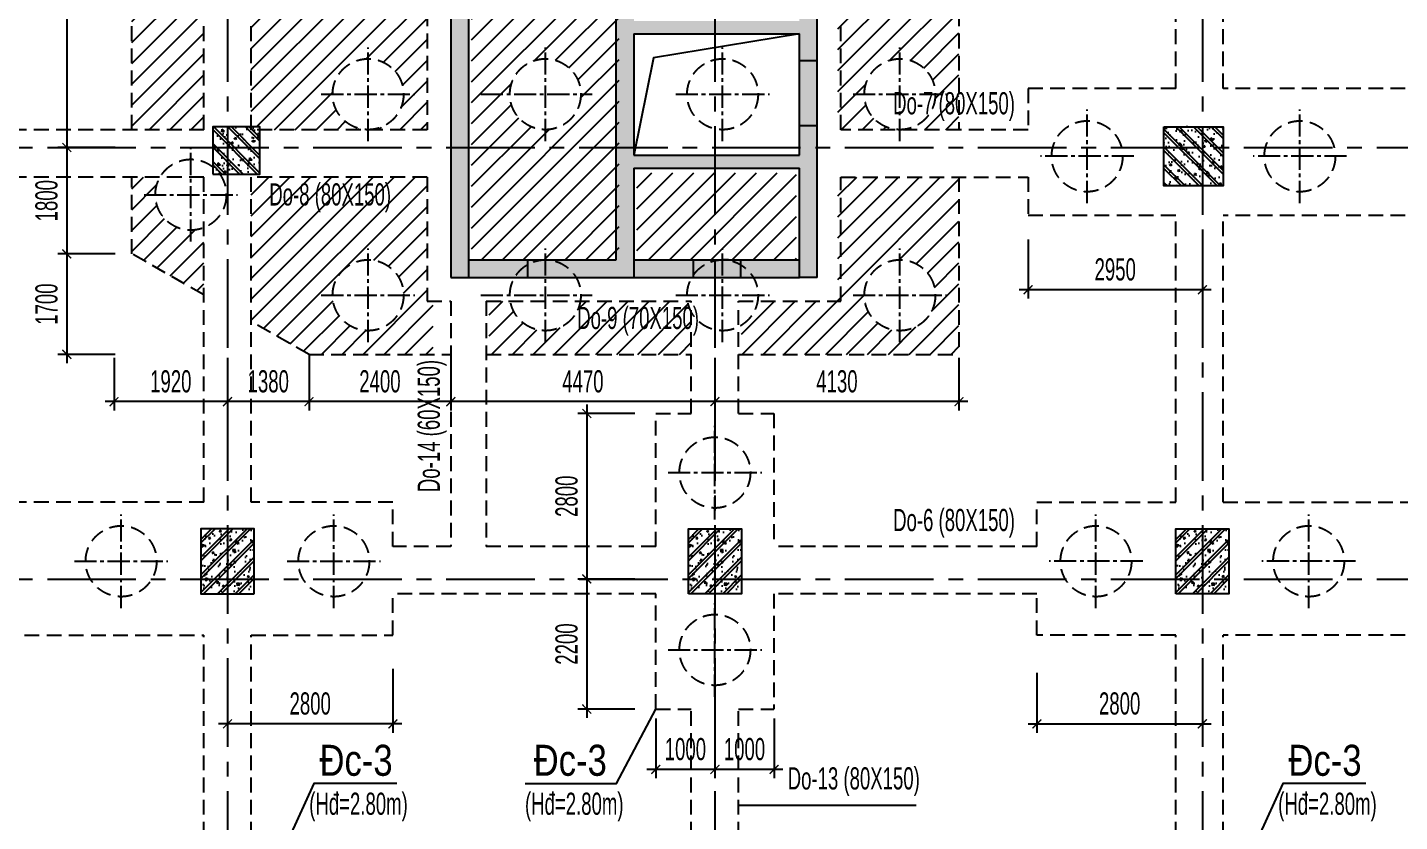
# Model space of a CAD drawing. Extents: x 1719887 to 1865417, y -150890 to 59748.
# Drawn here: x 1802544 to 1825768, y -107451 to -94018 of the extents above; entities that cross this region are included whole.
import ezdxf
from ezdxf.enums import TextEntityAlignment as Align

# ---------------------------------------------------------------- set-up
doc = ezdxf.new("R2010")
doc.units = 0
doc.header["$LTSCALE"] = 1000
doc.header["$MEASUREMENT"] = 0
doc.header["$PDMODE"] = 3
doc.linetypes.add('CENTER2', pattern=[1.125, 0.75, -0.125, 0.125, -0.125])
doc.linetypes.add('HIDDEN', pattern=[0.375, 0.25, -0.125])
doc.layers.get('0').update_dxf_attribs({"linetype": 'CONTINUOUS'})
doc.layers.get('Defpoints').update_dxf_attribs({"linetype": 'CONTINUOUS'})
for name, color, linetype in [('CDC.01.AXIS', 160, 'CENTER2'), ('CDC.02.DIM', 1, 'CONTINUOUS'), ('CDC.04.HIDDEN', 8, 'HIDDEN'), ('CDC.05.STEEL', 4, 'CONTINUOUS'), ('CDC.06.TEXT', 2, 'CONTINUOUS'), ('CDC.10.HATCH', 9, 'CONTINUOUS'), ('CDC.11.NOTE', 8, 'CONTINUOUS')]:
    doc.layers.add(name, color=color, linetype=linetype)
doc.styles.add('ARIAL', font='arial.ttf', dxfattribs={"width": 0.6})
doc.dimstyles.new('D150', dxfattribs={"dimscale": 150, "dimtxt": 2.5, "dimasz": 1, "dimexe": 1, "dimexo": 0, "dimgap": 1, "dimtad": 1, "dimdec": 0, "dimdsep": 46, "dimtxsty": 'ARIAL', "dimblk": 'ARCHTICK', "dimcen": 1, "dimdle": 1, "dimclrd": 1, "dimclre": 1, "dimclrt": 2, "dimadec": 0, "dimazin": 0, "dimtfac": 0.00072, "dimtdec": 0, "dimtix": 1, "dimtmove": 2, "dimatfit": 3, "dimldrblk": 'ARCHTICK', "dimfxl": 1, "dimtolj": 1, "dimlwd": -1, "dimlwe": -1, "dimarcsym": 0})
pattern_1 = [(50, (0, 0), (358.63009, -31.376067), [37.5, -412.5]), (355, (0, 0), (-69.37567, 376.09607), [30, -330]), (100.4514, (29.9, -2.6), (289.25469, 344.71977), [31.870095, -350.571056]), (46.1842, (0, 100), (533.62052, -82.75951), [56.25, -618.75]), (96.6356, (44.47, 93.1), (467.33135, 487.05894), [47.80514, -525.8565]), (351.1842, (0, 100), (467.33097, 487.0593), [45, -495]), (21, (50, 75), (298.453526, -201.309445), [37.5, -412.5]), (326, (50, 75), (121.657666, 362.57502), [30, -330]), (71.4514, (74.87, 58.22), (420.111314, 161.26525), [31.870095, -350.571056]), (37.5, (0, 0), (6.079928, 166.446927), [0, -326, 0, -335, 0, -331.25]), (7.5, (0, 0), (131.534769, 197.205856), [0, -191, 0, -318.5, 0, -126.25]), (327.5, (-111.5, 0), (266.911218, -11.277436), [0, -125, 0, -390, 0, -517.5]), (317.5, (-161.5, 0), (291.593085, 50.05249), [0, -162.5, 0, -259, 0, -367.5]), (45, (0, 0), (-150.26019, 150.26019), []), (45, (0, 61.25), (-150.26019, 150.26019), [])]
pattern_2 = [(45, (50, 0), (-176.776695, 176.776695), [])]

# ---------------------------------------------------------------- blocks, each defined once
blk = doc.blocks.new('MONG')
at = {"layer": 'CDC.10.HATCH'}
h = blk.add_hatch(dxfattribs=at)
h.set_pattern_fill('CHAU-01', color=256, scale=50, style=0, pattern_type=2)
h.set_pattern_definition(pattern_1)
h.paths.add_polyline_path([(1813811, -97948), (1814610, -97948), (1814610, -98248), (1813811, -98248)], flags=17)
h.paths.add_polyline_path([(1812810, -97948), (1812810, -96398), (1815610, -96398), (1815610, -98248), (1815910, -98248), (1815910, -95678), (1815610, -95678), (1815610, -96178), (1812810, -96178), (1812810, -94128), (1815610, -94128), (1815610, -94578), (1815910, -94578), (1815910, -93458), (1815610, -93458), (1815610, -93908), (1812810, -93908), (1812810, -91858), (1815610, -91858), (1815610, -92358), (1815910, -92358), (1815910, -91188), (1815610, -91188), (1815610, -91638), (1812810, -91638), (1812810, -89588), (1815610, -89588), (1815610, -90088), (1815910, -90088), (1815910, -88743), (1815610, -88743), (1815610, -89368), (1812810, -89368), (1812810, -86868), (1815610, -86868), (1815610, -87443), (1815910, -87443), (1815910, -85248), (1814110, -85248), (1814110, -85548), (1815610, -85548), (1815610, -86648), (1812810, -86648), (1812810, -85548), (1813110, -85548), (1813110, -85248), (1811010, -85248), (1811010, -85548), (1812510, -85548), (1812510, -86648), (1812510, -92108), (1810010, -92108), (1810010, -85248), (1809710, -85248), (1809710, -98248), (1810010, -98248), (1810010, -92258), (1812510, -92258), (1812510, -97948), (1811012, -97948), (1811012, -98248), (1812810, -98248)])
h = blk.add_hatch(dxfattribs=at)
h.set_pattern_fill('CHAU-01', color=256, scale=50, style=0, pattern_type=2)
h.set_pattern_definition(pattern_1)
h.paths.add_polyline_path([(1813110, -85248), (1814110, -85248), (1814110, -85548), (1813110, -85548)])
h.paths.add_polyline_path([(1810010, -85248), (1811010, -85248), (1811010, -85548), (1810010, -85548)])
h.paths.add_polyline_path([(1815610, -87448), (1815910, -87448), (1815910, -88743), (1815610, -88743)])
h.paths.add_polyline_path([(1815610, -90088), (1815910, -90088), (1815910, -91188), (1815610, -91188)])
h.paths.add_polyline_path([(1815610, -92358), (1815910, -92358), (1815910, -93458), (1815610, -93458)])
h.paths.add_polyline_path([(1815610, -94578), (1815910, -94578), (1815910, -95678), (1815610, -95678)])
h.paths.add_polyline_path([(1814610, -97948), (1815610, -97948), (1815610, -98248), (1814610, -98248)])
h.paths.add_polyline_path([(1812810, -97948), (1813811, -97948), (1813811, -98248), (1812810, -98248)])
h.paths.add_polyline_path([(1810010, -97948), (1811012, -97948), (1811012, -98248), (1810010, -98248)])
h = blk.add_hatch(dxfattribs=at)
h.set_pattern_fill('CHAU-01', color=256, scale=50, style=0, pattern_type=2)
h.set_pattern_definition([(130, (3571359.47, 0), (-358.63009, -31.376067), [37.5, -412.5]), (185, (3571359.47, 0), (69.37567, 376.09607), [30, -330]), (79.5486, (3571329.6, -2.6), (-289.25469, 344.71977), [31.870095, -350.571056]), (133.8158, (3571359.47, 100), (-533.62052, -82.75951), [56.25, -618.75]), (83.3644, (3571315, 93.1), (-467.33135, 487.05894), [47.80514, -525.8565]), (188.8158, (3571359.47, 100), (-467.33097, 487.0593), [45, -495]), (159, (3571309.47, 75), (-298.453526, -201.309445), [37.5, -412.5]), (214, (3571309.47, 75), (-121.657666, 362.57502), [30, -330]), (108.5486, (3571284.6, 58.22), (-420.111314, 161.26525), [31.870095, -350.571056]), (142.5, (3571359.47, 0), (-6.079928, 166.446927), [0, -326, 0, -335, 0, -331.25]), (172.5, (3571359.47, 0), (-131.534769, 197.205856), [0, -191, 0, -318.5, 0, -126.25]), (212.5, (3571470.97, 0), (-266.911218, -11.277436), [0, -125, 0, -390, 0, -517.5]), (222.5, (3571520.97, 0), (-291.593085, 50.05249), [0, -162.5, 0, -259, 0, -367.5]), (135, (3571359.47, 0), (150.26019, 150.26019), []), (135, (3571359.47, 61.25), (150.26019, 150.26019), [])])
h.paths.add_polyline_path([(1805930, -95698), (1806480, -95698), (1806480, -96048), (1805930, -96048)])
h.paths.add_polyline_path([(1805930, -96048), (1806480, -96048), (1806480, -96498), (1805930, -96498)])
h.paths.add_polyline_path([(1805680, -96048), (1805930, -96048), (1805930, -96498), (1805680, -96498)])
h.paths.add_polyline_path([(1805680, -95698), (1805930, -95698), (1805930, -96048), (1805680, -96048)])
h = blk.add_hatch(dxfattribs=at)
h.set_pattern_fill('CHAU-01', color=256, scale=50, style=0, pattern_type=2)
h.set_pattern_definition([(130, (3571359.47, -8900), (-358.63009, -31.376067), [37.5, -412.5]), (185, (3571359.47, -8900), (69.37567, 376.09607), [30, -330]), (79.5486, (3571329.6, -8902.6), (-289.25469, 344.71977), [31.870095, -350.571056]), (133.8158, (3571359.47, -8800), (-533.62052, -82.75951), [56.25, -618.75]), (83.3644, (3571315, -8806.9), (-467.33135, 487.05894), [47.80514, -525.8565]), (188.8158, (3571359.47, -8800), (-467.33097, 487.0593), [45, -495]), (159, (3571309.47, -8825), (-298.453526, -201.309445), [37.5, -412.5]), (214, (3571309.47, -8825), (-121.657666, 362.57502), [30, -330]), (108.5486, (3571284.6, -8841.78), (-420.111314, 161.26525), [31.870095, -350.571056]), (142.5, (3571359.47, -8900), (-6.079928, 166.446927), [0, -326, 0, -335, 0, -331.25]), (172.5, (3571359.47, -8900), (-131.534769, 197.205856), [0, -191, 0, -318.5, 0, -126.25]), (212.5, (3571470.97, -8900), (-266.911218, -11.277436), [0, -125, 0, -390, 0, -517.5]), (222.5, (3571520.97, -8900), (-291.593085, 50.05249), [0, -162.5, 0, -259, 0, -367.5]), (135, (3571359.47, -8900), (150.26019, 150.26019), []), (135, (3571359.47, -8838.75), (150.26019, 150.26019), [])])
h.paths.add_polyline_path([(1822430, -95698), (1822780, -95698), (1822780, -96348), (1822430, -96348)])
h.paths.add_polyline_path([(1822430, -96348), (1822780, -96348), (1822780, -96698), (1822430, -96698)])
h.paths.add_polyline_path([(1821780, -96348), (1822430, -96348), (1822430, -96698), (1821780, -96698)])
h.paths.add_polyline_path([(1821780, -95698), (1822430, -95698), (1822430, -96348), (1821780, -96348)])
h = blk.add_hatch(dxfattribs=at)
h.set_pattern_fill('CHAU-01', color=256, scale=50, style=0, pattern_type=2)
h.set_pattern_definition([(230, (3571359.47, -183495.4), (-358.63009, 31.376067), [37.5, -412.5]), (175, (3571359.47, -183495.4), (69.37567, -376.09607), [30, -330]), (280.4514, (3571329.6, -183492.77), (-289.25469, -344.71977), [31.870095, -350.571056]), (226.1842, (3571359.47, -183595.4), (-533.62052, 82.75951), [56.25, -618.75]), (276.6356, (3571315, -183588.5), (-467.33135, -487.05894), [47.80514, -525.8565]), (171.1842, (3571359.47, -183595.4), (-467.33097, -487.0593), [45, -495]), (201, (3571309.47, -183570.4), (-298.453526, 201.309445), [37.5, -412.5]), (146, (3571309.47, -183570.4), (-121.657666, -362.57502), [30, -330]), (251.4514, (3571284.6, -183553.6), (-420.111314, -161.26525), [31.870095, -350.571056]), (217.5, (3571359.47, -183495.39), (-6.079928, -166.446927), [0, -326, 0, -335, 0, -331.25]), (187.5, (3571359.47, -183495.39), (-131.534769, -197.205856), [0, -191, 0, -318.5, 0, -126.25]), (147.5, (3571470.97, -183495.39), (-266.911218, 11.277436), [0, -125, 0, -390, 0, -517.5]), (137.5, (3571520.97, -183495.39), (-291.593085, -50.05249), [0, -162.5, 0, -259, 0, -367.5]), (225, (3571359.47, -183495.39), (150.26019, -150.26019), []), (225, (3571359.47, -183556.64), (150.26019, -150.26019), [])])
h.paths.add_polyline_path([(1805930, -103598), (1806380, -103598), (1806380, -103348), (1805930, -103348)])
h.paths.add_polyline_path([(1805930, -103348), (1806380, -103348), (1806380, -102498), (1805930, -102498)])
h.paths.add_polyline_path([(1805480, -103348), (1805930, -103348), (1805930, -102498), (1805480, -102498)])
h.paths.add_polyline_path([(1805480, -103598), (1805930, -103598), (1805930, -103348), (1805480, -103348)])
h = blk.add_hatch(dxfattribs=at)
h.set_pattern_fill('CHAU-01', color=256, scale=50, style=0, pattern_type=2)
h.set_pattern_definition([(230, (3579609.47, -183495.4), (-358.63009, 31.376067), [37.5, -412.5]), (175, (3579609.47, -183495.4), (69.37567, -376.09607), [30, -330]), (280.4514, (3579579.6, -183492.77), (-289.25469, -344.71977), [31.870095, -350.571056]), (226.1842, (3579609.47, -183595.4), (-533.62052, 82.75951), [56.25, -618.75]), (276.6356, (3579565, -183588.5), (-467.33135, -487.05894), [47.80514, -525.8565]), (171.1842, (3579609.47, -183595.4), (-467.33097, -487.0593), [45, -495]), (201, (3579559.47, -183570.4), (-298.453526, 201.309445), [37.5, -412.5]), (146, (3579559.47, -183570.4), (-121.657666, -362.57502), [30, -330]), (251.4514, (3579534.6, -183553.6), (-420.111314, -161.26525), [31.870095, -350.571056]), (217.5, (3579609.47, -183495.39), (-6.079928, -166.446927), [0, -326, 0, -335, 0, -331.25]), (187.5, (3579609.47, -183495.39), (-131.534769, -197.205856), [0, -191, 0, -318.5, 0, -126.25]), (147.5, (3579720.97, -183495.39), (-266.911218, 11.277436), [0, -125, 0, -390, 0, -517.5]), (137.5, (3579770.97, -183495.39), (-291.593085, -50.05249), [0, -162.5, 0, -259, 0, -367.5]), (225, (3579609.47, -183495.39), (150.26019, -150.26019), []), (225, (3579609.47, -183556.64), (150.26019, -150.26019), [])])
h.paths.add_polyline_path([(1814180, -103598), (1814630, -103598), (1814630, -103348), (1814180, -103348)])
h.paths.add_polyline_path([(1814180, -103348), (1814630, -103348), (1814630, -102498), (1814180, -102498)])
h.paths.add_polyline_path([(1813730, -103348), (1814180, -103348), (1814180, -102498), (1813730, -102498)])
h.paths.add_polyline_path([(1813730, -103598), (1814180, -103598), (1814180, -103348), (1813730, -103348)])
h = blk.add_hatch(dxfattribs=at)
h.set_pattern_fill('CHAU-01', color=256, scale=50, style=0, pattern_type=2)
h.set_pattern_definition([(230, (3587859.47, -183495.4), (-358.63009, 31.376067), [37.5, -412.5]), (175, (3587859.47, -183495.4), (69.37567, -376.09607), [30, -330]), (280.4514, (3587829.6, -183492.77), (-289.25469, -344.71977), [31.870095, -350.571056]), (226.1842, (3587859.47, -183595.4), (-533.62052, 82.75951), [56.25, -618.75]), (276.6356, (3587815, -183588.5), (-467.33135, -487.05894), [47.80514, -525.8565]), (171.1842, (3587859.47, -183595.4), (-467.33097, -487.0593), [45, -495]), (201, (3587809.47, -183570.4), (-298.453526, 201.309445), [37.5, -412.5]), (146, (3587809.47, -183570.4), (-121.657666, -362.57502), [30, -330]), (251.4514, (3587784.6, -183553.6), (-420.111314, -161.26525), [31.870095, -350.571056]), (217.5, (3587859.47, -183495.39), (-6.079928, -166.446927), [0, -326, 0, -335, 0, -331.25]), (187.5, (3587859.47, -183495.39), (-131.534769, -197.205856), [0, -191, 0, -318.5, 0, -126.25]), (147.5, (3587970.97, -183495.39), (-266.911218, 11.277436), [0, -125, 0, -390, 0, -517.5]), (137.5, (3588020.97, -183495.39), (-291.593085, -50.05249), [0, -162.5, 0, -259, 0, -367.5]), (225, (3587859.47, -183495.39), (150.26019, -150.26019), []), (225, (3587859.47, -183556.64), (150.26019, -150.26019), [])])
h.paths.add_polyline_path([(1822430, -103598), (1822880, -103598), (1822880, -103348), (1822430, -103348)])
h.paths.add_polyline_path([(1822430, -103348), (1822880, -103348), (1822880, -102498), (1822430, -102498)])
h.paths.add_polyline_path([(1821980, -103348), (1822430, -103348), (1822430, -102498), (1821980, -102498)])
h.paths.add_polyline_path([(1821980, -103598), (1822430, -103598), (1822430, -103348), (1821980, -103348)])
at = {"layer": 'CDC.01.AXIS', "ltscale": 2}
for p, q in [((1805930, -61938), (1805930, -120474)), ((1814180, -61938), (1814180, -120474)), ((1822430, -61938), (1822430, -120474)), ((1733131, -96048), (1840145, -96048)), ((1733131, -103348), (1840145, -103348))]:
    blk.add_line(p, q, dxfattribs=at)
at = {"layer": 'CDC.05.STEEL', "ltscale": 2000}
for p, q in [((1809710, -85248), (1809710, -98248)), ((1815910, -98248), (1815910, -85248)), ((1810010, -92258), (1810010, -98248)), ((1812510, -96628), (1812510, -92258)), ((1812510, -97948), (1812510, -92258)), ((1812810, -94128), (1812810, -96178)), ((1812810, -94128), (1815610, -94128)), ((1815610, -96178), (1815610, -94128)), ((1815610, -94578), (1815910, -94578)), ((1815610, -95678), (1815910, -95678)), ((1812810, -96178), (1815610, -96178)), ((1812810, -96398), (1812810, -97948)), ((1812810, -96398), (1815610, -96398)), ((1815610, -98248), (1815610, -96398)), ((1810010, -97948), (1812510, -97948)), ((1811012, -98248), (1811012, -97948)), ((1812810, -97948), (1812810, -98248)), ((1812810, -97948), (1812810, -97948)), ((1812810, -97948), (1815610, -97948)), ((1813811, -97948), (1813811, -98248)), ((1813811, -97948), (1814510, -97948)), ((1814409, -97948), (1814300, -97948)), ((1814610, -97948), (1814610, -98248)), ((1809710, -98248), (1810010, -98248)), ((1809930, -98248), (1809930, -98248)), ((1810010, -98248), (1815610, -98248)), ((1813811, -98248), (1814510, -98248)), ((1815910, -98248), (1815610, -98248))]:
    blk.add_line(p, q, dxfattribs=at)
for points in [[(1805680, -96498), (1806480, -96498), (1806480, -95698), (1805680, -95698)], [(1821780, -95698), (1822780, -95698), (1822780, -96698), (1821780, -96698)], [(1806380, -103598), (1806380, -102498), (1805480, -102498), (1805480, -103598)], [(1813730, -103598), (1813730, -102498), (1814630, -102498), (1814630, -103598)], [(1821980, -103598), (1821980, -102498), (1822880, -102498), (1822880, -103598)]]:
    blk.add_lwpolyline(points, close=True, dxfattribs=at)
blk = doc.blocks.new('_ARCHTICK')
at = {"color": 0, "linetype": 'ByBlock', "const_width": 0.15}
blk.add_lwpolyline([(-0.5, -0.5), (0.5, 0.5)], dxfattribs=at)
blk = doc.blocks.new('*D94')
at = {"layer": 'CDC.02.DIM', "color": 1, "transparency": 16777216}
for p, q in [((1812824, -100548), (1811861, -100548)), ((1812011, -100398), (1812011, -103498)), ((1812824, -103348), (1811861, -103348))]:
    blk.add_line(p, q, dxfattribs=at)
at = {"layer": 'Defpoints', "color": 0, "transparency": 16777216}
for p in [(1812824, -100548), (1812011, -103348), (1812824, -103348)]:
    blk.add_point(p, dxfattribs=at)
at = {"layer": 'CDC.02.DIM', "color": 1, "transparency": 16777216, "xscale": 150, "yscale": 150, "zscale": 150}
for p, rotation in [((1812011, -100548), 90), ((1812011, -103348), 270)]:
    blk.add_blockref('_ARCHTICK', p, dxfattribs=dict(at, rotation=rotation))
at = {"layer": 'CDC.02.DIM', "color": 2, "transparency": 16777216, "insert": (1811670, -101948), "char_height": 375, "attachment_point": 5, "rotation": 90, "style": 'ARIAL'}
blk.add_mtext('\\A1;2800', dxfattribs=at)
blk = doc.blocks.new('*D95')
at = {"layer": 'CDC.02.DIM', "color": 1, "transparency": 16777216}
for p, q in [((1812011, -103198), (1812011, -105698)), ((1812824, -103348), (1811861, -103348)), ((1812824, -105548), (1811861, -105548))]:
    blk.add_line(p, q, dxfattribs=at)
at = {"layer": 'Defpoints', "color": 0, "transparency": 16777216}
for p in [(1812824, -103348), (1812011, -105548), (1812824, -105548)]:
    blk.add_point(p, dxfattribs=at)
at = {"layer": 'CDC.02.DIM', "color": 1, "transparency": 16777216, "xscale": 150, "yscale": 150, "zscale": 150}
for p, rotation in [((1812011, -103348), 90), ((1812011, -105548), 270)]:
    blk.add_blockref('_ARCHTICK', p, dxfattribs=dict(at, rotation=rotation))
at = {"layer": 'CDC.02.DIM', "color": 2, "transparency": 16777216, "insert": (1811670, -104448), "char_height": 375, "attachment_point": 5, "rotation": 90, "style": 'ARIAL'}
blk.add_mtext('\\A1;2200', dxfattribs=at)
blk = doc.blocks.new('*D173')
at = {"layer": 'CDC.02.DIM', "color": 1, "transparency": 16777216}
for p, q in [((1803210, -87298), (1803210, -96198)), ((1804026, -87448), (1803060, -87448)), ((1804026, -96048), (1803060, -96048))]:
    blk.add_line(p, q, dxfattribs=at)
at = {"layer": 'Defpoints', "color": 0, "transparency": 16777216}
for p in [(1804026, -87448), (1803210, -96048), (1804026, -96048)]:
    blk.add_point(p, dxfattribs=at)
at = {"layer": 'CDC.02.DIM', "color": 1, "transparency": 16777216, "xscale": 150, "yscale": 150, "zscale": 150}
for p, rotation in [((1803210, -87448), 90), ((1803210, -96048), 270)]:
    blk.add_blockref('_ARCHTICK', p, dxfattribs=dict(at, rotation=rotation))
at = {"layer": 'CDC.02.DIM', "color": 2, "transparency": 16777216, "insert": (1802868, -91748), "char_height": 375, "attachment_point": 5, "rotation": 90, "style": 'ARIAL'}
blk.add_mtext('\\A1;8600', dxfattribs=at)
blk = doc.blocks.new('*D174')
at = {"layer": 'CDC.02.DIM', "color": 1, "transparency": 16777216}
for p, q in [((1803210, -95898), (1803210, -97998)), ((1804026, -96048), (1803060, -96048)), ((1804026, -97848), (1803060, -97848))]:
    blk.add_line(p, q, dxfattribs=at)
at = {"layer": 'Defpoints', "color": 0, "transparency": 16777216}
for p in [(1804026, -96048), (1803210, -97848), (1804026, -97848)]:
    blk.add_point(p, dxfattribs=at)
at = {"layer": 'CDC.02.DIM', "color": 1, "transparency": 16777216, "xscale": 150, "yscale": 150, "zscale": 150}
for p, rotation in [((1803210, -96048), 90), ((1803210, -97848), 270)]:
    blk.add_blockref('_ARCHTICK', p, dxfattribs=dict(at, rotation=rotation))
at = {"layer": 'CDC.02.DIM', "color": 2, "transparency": 16777216, "insert": (1802868, -96948), "char_height": 375, "attachment_point": 5, "rotation": 90, "style": 'ARIAL'}
blk.add_mtext('\\A1;1800', dxfattribs=at)
blk = doc.blocks.new('*D175')
at = {"layer": 'CDC.02.DIM', "color": 1, "transparency": 16777216}
for p, q in [((1803210, -97698), (1803210, -99698)), ((1804026, -97848), (1803060, -97848)), ((1804026, -99548), (1803060, -99548))]:
    blk.add_line(p, q, dxfattribs=at)
at = {"layer": 'Defpoints', "color": 0, "transparency": 16777216}
for p in [(1804026, -97848), (1803210, -99548), (1804026, -99548)]:
    blk.add_point(p, dxfattribs=at)
at = {"layer": 'CDC.02.DIM', "color": 1, "transparency": 16777216, "xscale": 150, "yscale": 150, "zscale": 150}
for p, rotation in [((1803210, -97848), 90), ((1803210, -99548), 270)]:
    blk.add_blockref('_ARCHTICK', p, dxfattribs=dict(at, rotation=rotation))
at = {"layer": 'CDC.02.DIM', "color": 2, "transparency": 16777216, "insert": (1802868, -98698), "char_height": 375, "attachment_point": 5, "rotation": 90, "style": 'ARIAL'}
blk.add_mtext('\\A1;1700', dxfattribs=at)
blk = doc.blocks.new('*D227')
at = {"layer": 'CDC.02.DIM', "color": 1, "transparency": 16777216}
for p, q in [((1814180, -105707), (1814180, -106719)), ((1815180, -105707), (1815180, -106719)), ((1815330, -106569), (1814030, -106569))]:
    blk.add_line(p, q, dxfattribs=at)
at = {"layer": 'Defpoints', "color": 0, "transparency": 16777216}
for p in [(1814180, -105707), (1815180, -105707), (1814180, -106569)]:
    blk.add_point(p, dxfattribs=at)
at = {"layer": 'CDC.02.DIM', "color": 1, "transparency": 16777216, "xscale": 150, "yscale": 150, "zscale": 150, "rotation": 180}
blk.add_blockref('_ARCHTICK', (1814180, -106569), dxfattribs=at)
at = {"layer": 'CDC.02.DIM', "color": 1, "transparency": 16777216, "xscale": 150, "yscale": 150, "zscale": 150}
blk.add_blockref('_ARCHTICK', (1815180, -106569), dxfattribs=at)
at = {"layer": 'CDC.02.DIM', "color": 2, "transparency": 16777216, "insert": (1814680, -106228), "char_height": 375, "attachment_point": 5, "style": 'ARIAL'}
blk.add_mtext('\\A1;1000', dxfattribs=at)
blk = doc.blocks.new('*D228')
at = {"layer": 'CDC.02.DIM', "color": 1, "transparency": 16777216}
for p, q in [((1813180, -105707), (1813180, -106719)), ((1814180, -105707), (1814180, -106719)), ((1814330, -106569), (1813030, -106569))]:
    blk.add_line(p, q, dxfattribs=at)
at = {"layer": 'Defpoints', "color": 0, "transparency": 16777216}
for p in [(1813180, -105707), (1814180, -105707), (1813180, -106569)]:
    blk.add_point(p, dxfattribs=at)
at = {"layer": 'CDC.02.DIM', "color": 1, "transparency": 16777216, "xscale": 150, "yscale": 150, "zscale": 150, "rotation": 180}
blk.add_blockref('_ARCHTICK', (1813180, -106569), dxfattribs=at)
at = {"layer": 'CDC.02.DIM', "color": 1, "transparency": 16777216, "xscale": 150, "yscale": 150, "zscale": 150}
blk.add_blockref('_ARCHTICK', (1814180, -106569), dxfattribs=at)
at = {"layer": 'CDC.02.DIM', "color": 2, "transparency": 16777216, "insert": (1813680, -106228), "char_height": 375, "attachment_point": 5, "style": 'ARIAL'}
blk.add_mtext('\\A1;1000', dxfattribs=at)
blk = doc.blocks.new('*D399')
at = {"layer": 'CDC.02.DIM', "color": 1, "transparency": 16777216}
for p, q in [((1805930, -104869), (1805930, -105948)), ((1808730, -104869), (1808730, -105948)), ((1808880, -105798), (1805780, -105798))]:
    blk.add_line(p, q, dxfattribs=at)
at = {"layer": 'Defpoints', "color": 0, "transparency": 16777216}
for p in [(1805930, -104869), (1808730, -104869), (1805930, -105798)]:
    blk.add_point(p, dxfattribs=at)
at = {"layer": 'CDC.02.DIM', "color": 1, "transparency": 16777216, "xscale": 150, "yscale": 150, "zscale": 150, "rotation": 180}
blk.add_blockref('_ARCHTICK', (1805930, -105798), dxfattribs=at)
at = {"layer": 'CDC.02.DIM', "color": 1, "transparency": 16777216, "xscale": 150, "yscale": 150, "zscale": 150}
blk.add_blockref('_ARCHTICK', (1808730, -105798), dxfattribs=at)
at = {"layer": 'CDC.02.DIM', "color": 2, "transparency": 16777216, "insert": (1807330, -105456), "char_height": 375, "attachment_point": 5, "style": 'ARIAL'}
blk.add_mtext('\\A1;2800', dxfattribs=at)
blk = doc.blocks.new('*D412')
at = {"layer": 'CDC.02.DIM', "color": 1, "transparency": 16777216}
for p, q in [((1819480, -97603), (1819480, -98605)), ((1822430, -97603), (1822430, -98605)), ((1822580, -98455), (1819330, -98455))]:
    blk.add_line(p, q, dxfattribs=at)
at = {"layer": 'Defpoints', "color": 0, "transparency": 16777216}
for p in [(1819480, -97603), (1822430, -97603), (1819480, -98455)]:
    blk.add_point(p, dxfattribs=at)
at = {"layer": 'CDC.02.DIM', "color": 1, "transparency": 16777216, "xscale": 150, "yscale": 150, "zscale": 150, "rotation": 180}
blk.add_blockref('_ARCHTICK', (1819480, -98455), dxfattribs=at)
at = {"layer": 'CDC.02.DIM', "color": 1, "transparency": 16777216, "xscale": 150, "yscale": 150, "zscale": 150}
blk.add_blockref('_ARCHTICK', (1822430, -98455), dxfattribs=at)
at = {"layer": 'CDC.02.DIM', "color": 2, "transparency": 16777216, "insert": (1820955, -98113), "char_height": 375, "attachment_point": 5, "style": 'ARIAL'}
blk.add_mtext('\\A1;2950', dxfattribs=at)
blk = doc.blocks.new('*D414')
at = {"layer": 'CDC.02.DIM', "color": 1, "transparency": 16777216}
for p, q in [((1819630, -104935), (1819630, -105948)), ((1822430, -104935), (1822430, -105948)), ((1819480, -105798), (1822580, -105798))]:
    blk.add_line(p, q, dxfattribs=at)
at = {"layer": 'Defpoints', "color": 0, "transparency": 16777216}
for p in [(1819630, -104935), (1822430, -104935), (1822430, -105798)]:
    blk.add_point(p, dxfattribs=at)
at = {"layer": 'CDC.02.DIM', "color": 1, "transparency": 16777216, "xscale": 150, "yscale": 150, "zscale": 150, "rotation": 180}
blk.add_blockref('_ARCHTICK', (1819630, -105798), dxfattribs=at)
at = {"layer": 'CDC.02.DIM', "color": 1, "transparency": 16777216, "xscale": 150, "yscale": 150, "zscale": 150}
blk.add_blockref('_ARCHTICK', (1822430, -105798), dxfattribs=at)
at = {"layer": 'CDC.02.DIM', "color": 2, "transparency": 16777216, "insert": (1821030, -105456), "char_height": 375, "attachment_point": 5, "style": 'ARIAL'}
blk.add_mtext('\\A1;2800', dxfattribs=at)
blk = doc.blocks.new('*D431')
at = {"layer": 'CDC.02.DIM', "color": 1, "transparency": 16777216}
for p, q in [((1814180, -99609), (1814180, -100498)), ((1818310, -99609), (1818310, -100498)), ((1818460, -100348), (1814030, -100348))]:
    blk.add_line(p, q, dxfattribs=at)
at = {"layer": 'Defpoints', "color": 0, "transparency": 16777216}
for p in [(1814180, -99609), (1818310, -99609), (1814180, -100348)]:
    blk.add_point(p, dxfattribs=at)
at = {"layer": 'CDC.02.DIM', "color": 1, "transparency": 16777216, "xscale": 150, "yscale": 150, "zscale": 150, "rotation": 180}
blk.add_blockref('_ARCHTICK', (1814180, -100348), dxfattribs=at)
at = {"layer": 'CDC.02.DIM', "color": 1, "transparency": 16777216, "xscale": 150, "yscale": 150, "zscale": 150}
blk.add_blockref('_ARCHTICK', (1818310, -100348), dxfattribs=at)
at = {"layer": 'CDC.02.DIM', "color": 2, "transparency": 16777216, "insert": (1816245, -100006), "char_height": 375, "attachment_point": 5, "style": 'ARIAL'}
blk.add_mtext('\\A1;4130', dxfattribs=at)
blk = doc.blocks.new('*D432')
at = {"layer": 'CDC.02.DIM', "color": 1, "transparency": 16777216}
for p, q in [((1809710, -99609), (1809710, -100498)), ((1814180, -99609), (1814180, -100498)), ((1814330, -100348), (1809560, -100348))]:
    blk.add_line(p, q, dxfattribs=at)
at = {"layer": 'Defpoints', "color": 0, "transparency": 16777216}
for p in [(1809710, -99609), (1814180, -99609), (1809710, -100348)]:
    blk.add_point(p, dxfattribs=at)
at = {"layer": 'CDC.02.DIM', "color": 1, "transparency": 16777216, "xscale": 150, "yscale": 150, "zscale": 150, "rotation": 180}
blk.add_blockref('_ARCHTICK', (1809710, -100348), dxfattribs=at)
at = {"layer": 'CDC.02.DIM', "color": 1, "transparency": 16777216, "xscale": 150, "yscale": 150, "zscale": 150}
blk.add_blockref('_ARCHTICK', (1814180, -100348), dxfattribs=at)
at = {"layer": 'CDC.02.DIM', "color": 2, "transparency": 16777216, "insert": (1811945, -100006), "char_height": 375, "attachment_point": 5, "style": 'ARIAL'}
blk.add_mtext('\\A1;4470', dxfattribs=at)
blk = doc.blocks.new('*D433')
at = {"layer": 'CDC.02.DIM', "color": 1, "transparency": 16777216}
for p, q in [((1807310, -99548), (1807310, -100498)), ((1809710, -99609), (1809710, -100498)), ((1809860, -100348), (1807160, -100348))]:
    blk.add_line(p, q, dxfattribs=at)
at = {"layer": 'Defpoints', "color": 0, "transparency": 16777216}
for p in [(1807310, -99548), (1809710, -99609), (1807310, -100348)]:
    blk.add_point(p, dxfattribs=at)
at = {"layer": 'CDC.02.DIM', "color": 1, "transparency": 16777216, "xscale": 150, "yscale": 150, "zscale": 150, "rotation": 180}
blk.add_blockref('_ARCHTICK', (1807310, -100348), dxfattribs=at)
at = {"layer": 'CDC.02.DIM', "color": 1, "transparency": 16777216, "xscale": 150, "yscale": 150, "zscale": 150}
blk.add_blockref('_ARCHTICK', (1809710, -100348), dxfattribs=at)
at = {"layer": 'CDC.02.DIM', "color": 2, "transparency": 16777216, "insert": (1808510, -100006), "char_height": 375, "attachment_point": 5, "style": 'ARIAL'}
blk.add_mtext('\\A1;2400', dxfattribs=at)
blk = doc.blocks.new('*D434')
at = {"layer": 'CDC.02.DIM', "color": 1, "transparency": 16777216}
for p, q in [((1805930, -99609), (1805930, -100498)), ((1807310, -99548), (1807310, -100498)), ((1807460, -100348), (1805780, -100348))]:
    blk.add_line(p, q, dxfattribs=at)
at = {"layer": 'Defpoints', "color": 0, "transparency": 16777216}
for p in [(1805930, -99609), (1807310, -99548), (1805930, -100348)]:
    blk.add_point(p, dxfattribs=at)
at = {"layer": 'CDC.02.DIM', "color": 1, "transparency": 16777216, "xscale": 150, "yscale": 150, "zscale": 150, "rotation": 180}
blk.add_blockref('_ARCHTICK', (1805930, -100348), dxfattribs=at)
at = {"layer": 'CDC.02.DIM', "color": 1, "transparency": 16777216, "xscale": 150, "yscale": 150, "zscale": 150}
blk.add_blockref('_ARCHTICK', (1807310, -100348), dxfattribs=at)
at = {"layer": 'CDC.02.DIM', "color": 2, "transparency": 16777216, "insert": (1806620, -100006), "char_height": 375, "attachment_point": 5, "style": 'ARIAL'}
blk.add_mtext('\\A1;1380', dxfattribs=at)
blk = doc.blocks.new('*D435')
at = {"layer": 'CDC.02.DIM', "color": 1, "transparency": 16777216}
for p, q in [((1804010, -99609), (1804010, -100498)), ((1805930, -99609), (1805930, -100498)), ((1806080, -100348), (1803860, -100348))]:
    blk.add_line(p, q, dxfattribs=at)
at = {"layer": 'Defpoints', "color": 0, "transparency": 16777216}
for p in [(1804010, -99609), (1805930, -99609), (1804010, -100348)]:
    blk.add_point(p, dxfattribs=at)
at = {"layer": 'CDC.02.DIM', "color": 1, "transparency": 16777216, "xscale": 150, "yscale": 150, "zscale": 150, "rotation": 180}
blk.add_blockref('_ARCHTICK', (1804010, -100348), dxfattribs=at)
at = {"layer": 'CDC.02.DIM', "color": 1, "transparency": 16777216, "xscale": 150, "yscale": 150, "zscale": 150}
blk.add_blockref('_ARCHTICK', (1805930, -100348), dxfattribs=at)
at = {"layer": 'CDC.02.DIM', "color": 2, "transparency": 16777216, "insert": (1804970, -100006), "char_height": 375, "attachment_point": 5, "style": 'ARIAL'}
blk.add_mtext('\\A1;1920', dxfattribs=at)

msp = doc.modelspace()

# ---------------------------------------------------------------- hatches: boundary and pattern name
at = {"layer": 'CDC.10.HATCH'}
h = msp.add_hatch(dxfattribs=at)
h.set_pattern_fill('ANSI31', color=256, scale=2000, style=0)
h.paths.add_polyline_path([(1809309.8, -84847.7), (1809409.8, -84847.7), (1809409.8, -83958.1), (1807291.5, -83958.1), (1806329.7, -84503.1), (1806329.7, -86947.7), (1809309.8, -86947.7)])
h.paths.add_polyline_path([(1807709.7, -84947.7, -1), (1808909.7, -84947.7, -1)], flags=16)
h.paths.add_polyline_path([(1805529.7, -84956.4), (1804309.7, -85647.7), (1804309.7, -86947.7), (1804790.1, -86947.7, -0.1316339), (1804709.7, -86647.7, -0.5289539), (1805529.7, -86089.5)])
h.paths.add_polyline_path([(1805529.7, -87747.7), (1804309.7, -87747.7), (1804309.7, -95747.7), (1805529.7, -95747.7)])
h.paths.add_polyline_path([(1809309.8, -87747.7), (1808309.7, -87747.7), (1808309.7, -87747.7, -0.4142136), (1808909.7, -88347.7, -1), (1807709.7, -88347.7, -0.4142136), (1808309.7, -87747.7), (1808309.7, -87747.7), (1806479.7, -87747.7), (1806479.7, -87797.7), (1806329.7, -87797.7), (1806329.7, -95697.7), (1806479.7, -95697.7), (1806479.7, -95747.7), (1808303, -95747.7, -0.4109291), (1807709.7, -95147.7, -1), (1808909.7, -95147.7, -0.4109291), (1808316.5, -95747.7), (1809309.8, -95747.7)])
h.paths.add_polyline_path([(1808909.7, -91747.7, -1), (1807709.7, -91747.7, -1)], flags=16)
h.paths.add_polyline_path([(1805529.7, -97406, -0.5289539), (1804709.7, -96847.7, -0.131671), (1804790.2, -96547.7), (1804309.7, -96547.7), (1804309.7, -97847.7), (1805529.7, -98539)])
h.paths.add_polyline_path([(1809309.8, -96547.7), (1806329.7, -96547.7), (1806329.7, -98992.4), (1807309.7, -99547.7), (1809409.8, -99547.7), (1809409.8, -98647.7), (1809309.8, -98647.7)])
h.paths.add_polyline_path([(1807709.7, -98547.7, -1), (1808909.7, -98547.7, -1)], flags=16)
h.paths.add_polyline_path([(1806514, -86920.4), (1808821.5, -86920.4), (1808821.5, -86182.9), (1806514, -86182.9)], flags=24)
h.paths.add_polyline_path([(1805505, -92599), (1805505, -89941.8), (1804767.5, -89941.8), (1804767.5, -92599)], flags=24)
h.paths.add_polyline_path([(1809060, -92424.1), (1809060, -90116.6), (1808322.5, -90116.6), (1808322.5, -92424.1)], flags=24)
h.paths.add_polyline_path([(1806514, -97262.9), (1808821.5, -97262.9), (1808821.5, -96525.4), (1806514, -96525.4)], flags=9)
h = msp.add_hatch(dxfattribs=at)
h.set_pattern_fill('ANSI31', color=256, scale=2000, style=0)
h.set_pattern_definition(pattern_2)
h.paths.add_polyline_path([(1814629.7, -83958.1), (1818309.7, -83958.1), (1818309.7, -86947.7), (1816259.7, -86947.7), (1816259.7, -84847.7), (1814901.4, -84847.7, 0.2133733), (1814629.7, -84440.2)])
h.paths.add_polyline_path([(1816709.7, -84947.7, 1), (1817909.7, -84947.7, 1)], flags=16)
h.paths.add_polyline_path([(1816259.7, -87747.7), (1817309.7, -87747.7), (1817309.7, -87747.7, 0.4142136), (1816709.7, -88347.7, 1), (1817909.7, -88347.7, 0.4142136), (1817309.7, -87747.7), (1817309.7, -87747.7), (1818309.7, -87747.7), (1818309.7, -95747.7), (1817316.5, -95747.7, 0.4109291), (1817909.7, -95147.7, 1), (1816709.7, -95147.7, 0.4109291), (1817303, -95747.7), (1816259.7, -95747.7)])
h.paths.add_polyline_path([(1816709.7, -91747.7, 1), (1817909.7, -91747.7, 1)], flags=16)
h.paths.add_polyline_path([(1816259.7, -96547.7), (1818309.7, -96547.7), (1818309.7, -99547.7), (1814629.7, -99547.7), (1814629.7, -99055.3, 0.2133701), (1814901.4, -98647.7), (1816259.7, -98647.7)])
h.paths.add_polyline_path([(1816709.7, -98547.7, 1), (1817909.7, -98547.7, 1)], flags=16)
edge = h.paths.add_edge_path()
edge.add_line((1813779.7, -99547.7), (1813779.7, -98828.9))
edge.add_arc((1814309.7, -98547.7), 600, 189.59408, 207.94676, ccw=False)
edge.add_line((1813718.1, -98647.7), (1811901.4, -98647.7))
edge.add_arc((1811309.7, -98547.7), 600, 189.59408, 350.40592, ccw=False)
edge.add_line((1810718.1, -98647.7), (1810359.8, -98647.7))
edge.add_line((1810359.8, -98647.7), (1810359.8, -99547.7))
edge.add_line((1810359.8, -99547.7), (1813779.7, -99547.7))
edge = h.paths.add_edge_path()
edge.add_line((1813779.7, -84666.5), (1813779.7, -83958.1))
edge.add_line((1813779.7, -83958.1), (1810359.8, -83958.1))
edge.add_line((1810359.8, -83958.1), (1810359.8, -84847.7))
edge.add_line((1810359.8, -84847.7), (1810718.1, -84847.7))
edge.add_arc((1811309.7, -84947.7), 600, 9.59337, 170.40663, ccw=False)
edge.add_line((1811901.4, -84847.7), (1813718.1, -84847.7))
edge.add_arc((1814309.7, -84947.7), 600, 152.05324, 170.40663, ccw=False)
h = msp.add_hatch(dxfattribs=at)
h.set_pattern_fill('ANSI31', color=256, scale=2000, style=0)
h.set_pattern_definition(pattern_2)
h.paths.add_polyline_path([(1814229.7, -96477.7), (1815559.7, -96477.7), (1815559.7, -97947.7), (1814459.3, -97947.7), (1814459.3, -97947.6), (1814350.3, -97947.6), (1814350.3, -97947.7), (1814229.7, -97947.7)])
h.paths.add_polyline_path([(1812859.7, -96477.7), (1814229.7, -96477.7), (1814229.7, -97947.7), (1813860.7, -97947.7), (1812859.7, -97947.7)])
h.paths.add_polyline_path([(1814229.7, -85547.7), (1815559.7, -85547.7), (1815559.7, -86647.7), (1814229.7, -86647.7)])
h.paths.add_polyline_path([(1812859.7, -85547.7), (1814229.7, -85547.7), (1814229.7, -86647.7), (1812859.7, -86647.7)])
h.paths.add_polyline_path([(1810059.8, -85547.7), (1812559.7, -85547.7), (1812559.7, -87447.7), (1810059.8, -87447.7)])
h.paths.add_polyline_path([(1810059.8, -87447.7), (1812559.7, -87447.7), (1812559.7, -96047.7), (1810059.8, -96047.7)])
h.paths.add_polyline_path([(1811909.7, -88347.7, 1), (1810709.7, -88347.7, 1)], flags=16)
h.paths.add_polyline_path([(1810709.7, -91747.7, 1), (1811909.7, -91747.7, 1)], flags=16)
h.paths.add_polyline_path([(1810709.7, -95147.7, 1), (1811909.7, -95147.7, 1)], flags=16)
h.paths.add_polyline_path([(1810059.8, -96047.7), (1812559.7, -96047.7), (1812559.7, -97947.7), (1810059.8, -97947.7)])

# ---------------------------------------------------------------- linework, layer by layer
at = {"layer": 'CDC.01.AXIS', "ltscale": 0.5}
for p, q in [((1808309.7, -95939.7), (1808309.7, -94355.7)), ((1811309.7, -95939.7), (1811309.7, -94355.7)), ((1814309.7, -95939.7), (1814309.7, -94355.7)), ((1817309.7, -95939.7), (1817309.7, -94355.7)), ((1807517.7, -95147.7), (1809101.7, -95147.7)), ((1810217.7, -95147.7), (1812101.7, -95147.7)), ((1813517.7, -95147.7), (1815101.7, -95147.7)), ((1816517.7, -95147.7), (1818101.7, -95147.7)), ((1820479.7, -96989.7), (1820479.7, -95405.7)), ((1824079.7, -96989.7), (1824079.7, -95405.7)), ((1805309.7, -97639.7), (1805309.7, -96055.7)), ((1821271.7, -96197.7), (1819687.7, -96197.7)), ((1824871.7, -96197.7), (1823287.7, -96197.7)), ((1804517.7, -96847.7), (1806101.7, -96847.7)), ((1808309.7, -99339.7), (1808309.7, -97755.7)), ((1811309.7, -99339.7), (1811309.7, -97755.7)), ((1814309.7, -99339.7), (1814309.7, -97755.7)), ((1817309.7, -99339.7), (1817309.7, -97755.7)), ((1807517.7, -98547.7), (1809101.7, -98547.7)), ((1810217.7, -98547.7), (1812101.7, -98547.7)), ((1813517.7, -98547.7), (1815101.7, -98547.7)), ((1816517.7, -98547.7), (1818101.7, -98547.7)), ((1814179.7, -102339.7), (1814179.7, -100755.7)), ((1813387.7, -101547.7), (1814971.7, -101547.7)), ((1804129.7, -103839.7), (1804129.7, -102255.7)), ((1807729.7, -103839.7), (1807729.7, -102255.7)), ((1820629.7, -103839.7), (1820629.7, -102255.7)), ((1824229.7, -103839.7), (1824229.7, -102255.7)), ((1803337.7, -103047.7), (1804921.7, -103047.7)), ((1806937.7, -103047.7), (1808521.7, -103047.7)), ((1821421.7, -103047.7), (1819837.7, -103047.7)), ((1825021.7, -103047.7), (1823437.7, -103047.7)), ((1814179.7, -105339.7), (1814179.7, -103755.7)), ((1813387.7, -104547.7), (1814971.7, -104547.7))]:
    msp.add_line(p, q, dxfattribs=at)
at = {"layer": 'CDC.04.HIDDEN'}
for p, q in [((1804309.7, -95747.7), (1804309.7, -87747.7)), ((1805529.7, -95747.7), (1805529.7, -87747.7)), ((1806329.7, -95747.7), (1806329.7, -87747.7)), ((1816309.7, -95747.7), (1816309.7, -87747.7)), ((1818309.7, -87747.7), (1818309.7, -95747.7)), ((1821979.7, -95047.7), (1821979.7, -88447.7)), ((1822779.7, -95047.7), (1822779.7, -88447.7)), ((1821979.7, -95047.7), (1819479.7, -95047.7)), ((1819479.7, -95047.7), (1819479.7, -95747.7)), ((1829989.7, -95047.7), (1822779.7, -95047.7)), ((1805529.7, -95747.7), (1800229.7, -95747.7)), ((1809309.8, -95747.7), (1806379.7, -95747.7)), ((1819479.7, -95747.7), (1816309.7, -95747.7)), ((1805529.7, -96547.7), (1800229.7, -96547.7)), ((1804309.7, -97847.7), (1804309.7, -96547.7)), ((1805529.7, -102047.7), (1805529.7, -96547.7)), ((1806329.7, -102047.7), (1806329.7, -96547.7)), ((1809309.8, -96547.7), (1806329.7, -96547.7)), ((1816309.7, -98647.7), (1816309.7, -96547.7)), ((1816309.7, -96547.7), (1819479.7, -96547.7)), ((1818309.7, -96547.7), (1818309.7, -99547.7)), ((1819479.7, -96547.7), (1819479.7, -97197.7)), ((1821979.7, -97197.7), (1819479.7, -97197.7)), ((1821979.7, -102047.7), (1821979.7, -97197.7)), ((1822779.7, -102047.7), (1822779.7, -97197.7)), ((1829989.7, -97197.7), (1822779.7, -97197.7)), ((1805529.7, -98539), (1804309.7, -97847.7)), ((1809709.8, -98647.7), (1809709.8, -102797.7)), ((1810309.8, -98647.7), (1810309.8, -102797.7)), ((1813779.7, -100547.7), (1813779.7, -98647.7)), ((1814579.7, -100547.7), (1814579.7, -98647.7)), ((1814579.7, -98647.7), (1816309.7, -98647.7)), ((1807309.7, -99547.7), (1806329.7, -98992.4)), ((1807309.7, -99547.7), (1809709.8, -99547.7)), ((1810309.8, -99547.7), (1813779.7, -99547.7)), ((1814579.7, -99547.7), (1818309.7, -99547.7)), ((1813179.7, -102797.7), (1813179.7, -100547.7)), ((1813179.7, -100547.7), (1813779.7, -100547.7)), ((1814579.7, -100547.7), (1815179.7, -100547.7)), ((1815179.7, -100547.7), (1815179.7, -102797.7)), ((1805529.7, -102047.7), (1798369.7, -102047.7)), ((1808729.7, -102047.7), (1806329.7, -102047.7)), ((1808729.7, -102797.7), (1808729.7, -102047.7)), ((1819629.7, -102797.7), (1819629.7, -102047.7)), ((1819629.7, -102047.7), (1821979.7, -102047.7)), ((1822779.7, -102047.7), (1829989.7, -102047.7)), ((1809709.8, -102797.7), (1808729.7, -102797.7)), ((1813179.7, -102797.7), (1810309.8, -102797.7)), ((1819629.7, -102797.7), (1815179.7, -102797.7)), ((1813179.7, -103597.7), (1808729.7, -103597.7)), ((1808729.7, -104297.7), (1808729.7, -103597.7)), ((1813179.7, -105547.7), (1813179.7, -103597.7)), ((1815179.7, -103597.7), (1815179.7, -105547.7)), ((1819629.7, -103597.7), (1815179.7, -103597.7)), ((1819629.7, -104297.7), (1819629.7, -103597.7)), ((1798369.7, -104297.7), (1805529.7, -104297.7)), ((1805529.7, -107707.4), (1805529.7, -104297.7)), ((1806329.7, -107707.4), (1806329.7, -104297.7)), ((1806329.7, -104297.7), (1808729.7, -104297.7)), ((1821979.7, -104297.7), (1819629.7, -104297.7)), ((1821979.7, -107707.4), (1821979.7, -104297.7)), ((1822779.7, -107707.4), (1822779.7, -104297.7)), ((1829989.7, -104297.7), (1822779.7, -104297.7)), ((1813179.7, -105547.7), (1813779.7, -105547.7)), ((1813779.7, -107707.4), (1813779.7, -105547.7)), ((1814579.7, -105547.7), (1815179.7, -105547.7)), ((1814579.7, -107707.4), (1814579.7, -105547.7))]:
    msp.add_line(p, q, dxfattribs=at)
for points in [[(1809309.8, -87747.7), (1809309.8, -95747.7)], [(1809309.8, -96547.7), (1809309.8, -98647.7), (1809709.8, -98647.7)], [(1810309.8, -98647.7), (1813779.7, -98647.7)]]:
    msp.add_lwpolyline(points, dxfattribs=at)
for centre in [(1808309.7, -95147.7), (1811309.7, -95147.7), (1814309.7, -95147.7), (1817309.7, -95147.7), (1820479.7, -96197.7), (1824079.7, -96197.7), (1805309.7, -96847.7), (1808309.7, -98547.7), (1811309.7, -98547.7), (1814309.7, -98547.7), (1817309.7, -98547.7), (1814179.7, -101547.7), (1804129.7, -103047.7), (1807729.7, -103047.7), (1820629.7, -103047.7), (1824229.7, -103047.7), (1814179.7, -104547.7)]:
    msp.add_circle(centre, 600, dxfattribs=at)
at = {"layer": 'CDC.11.NOTE'}
msp.add_line((1814579.7, -107171.2), (1817587.4, -107171.2), dxfattribs=at)
for points in [[(1815609.7, -94127.7), (1813142.1, -94533.3), (1812809.7, -96177.7)], [(1810966.4, -106804.6), (1812512.4, -106804.6), (1813179.7, -105547.7)], [(1808794.8, -106804.6), (1807390, -106804.6), (1806979.7, -107707.4)], [(1825194.7, -106804.6), (1823790, -106804.6), (1823379.7, -107707.4)]]:
    msp.add_lwpolyline(points, dxfattribs=at)

# ---------------------------------------------------------------- block references
at = {"layer": 'CDC.10.HATCH'}
msp.add_blockref('MONG', (0, 0), dxfattribs=at)

# ---------------------------------------------------------------- texts
at = {"layer": 'CDC.06.TEXT', "style": 'ARIAL'}
for s, height, width, p in [('Do-7 (80X150)', 375, 0.6, (1818226.8, -95299.7)), ('Do-8 (80X150)', 375, 0.6, (1807667.7, -96842.2)), ('Do-9 (70X150)', 375, 0.6, (1812879.7, -98931.3)), ('Do-6 (80X150)', 375, 0.6, (1818226.8, -102349.8)), ('Đc-3', 525, 0.8, (1808105.8, -106414.5)), ('Đc-3', 525, 0.8, (1811731, -106414.5)), ('Đc-3', 525, 0.8, (1824505.7, -106414.5)), ('Do-13 (80X150)', 375, 0.6, (1816529.8, -106720.4)), ('(Hđ=2.80m)', 375, 0.6, (1808147.2, -107149.3)), ('(Hđ=2.80m)', 375, 0.6, (1811799.1, -107149.3)), ('(Hđ=2.80m)', 375, 0.6, (1824547.2, -107149.3))]:
    msp.add_text(s, height=height, dxfattribs=dict(at, width=width)).set_placement(p, align=Align.MIDDLE_CENTER)
at = {"layer": 'CDC.06.TEXT', "style": 'ARIAL', "width": 0.6}
msp.add_text('Do-14 (60X150)', height=375, rotation=90, dxfattribs=at).set_placement((1809336.5, -100760), align=Align.MIDDLE_CENTER)

# ---------------------------------------------------------------- dimensions: what is measured, and where the dimension line sits
at = {"layer": 'CDC.02.DIM'}
for base, p1, p2, angle, picture, middle in [((1803209.5, -96047.7), (1804025.9, -87447.7), (1804025.9, -96047.7), 90, '*D173', (1802868.1, -91747.7)), ((1803209.5, -97847.7), (1804025.9, -96047.7), (1804025.9, -97847.7), 90, '*D174', (1802868.1, -96947.7)), ((1803209.5, -99547.7), (1804025.9, -97847.7), (1804025.9, -99547.7), 90, '*D175', (1802868.1, -98697.7)), ((1819479.7, -98454.6), (1822429.7, -97603), (1819479.7, -97603), 180, '*D412', (1820954.7, -98113.1)), ((1804009.7, -100347.9), (1805929.7, -99608.9), (1804009.7, -99608.9), 180, '*D435', (1804969.7, -100006.4)), ((1805929.7, -100347.9), (1807309.7, -99547.7), (1805929.7, -99608.9), 180, '*D434', (1806619.7, -100006.3)), ((1807309.7, -100347.9), (1809709.8, -99608.9), (1807309.7, -99547.7), 180, '*D433', (1808509.8, -100006.4)), ((1809709.8, -100347.9), (1814179.7, -99608.9), (1809709.8, -99608.9), 180, '*D432', (1811944.7, -100006.4)), ((1814179.7, -100347.9), (1818309.7, -99608.9), (1814179.7, -99608.9), 180, '*D431', (1816244.7, -100006.3)), ((1812011.1, -103347.7), (1812823.6, -100547.7), (1812823.6, -103347.7), 90, '*D94', (1811669.6, -101947.7)), ((1812011.1, -105547.7), (1812823.6, -103347.7), (1812823.6, -105547.7), 90, '*D95', (1811669.6, -104447.7)), ((1805929.7, -105797.7), (1808729.7, -104868.9), (1805929.7, -104868.9), 180, '*D399', (1807329.7, -105456.3)), ((1822429.7, -105797.7), (1819629.7, -104935.4), (1822429.7, -104935.4), 180, '*D414', (1821029.7, -105456.3)), ((1813179.7, -106569.3), (1814179.7, -105707), (1813179.7, -105707), 180, '*D228', (1813679.7, -106227.9)), ((1814179.7, -106569.3), (1815179.7, -105707), (1814179.7, -105707), 180, '*D227', (1814679.7, -106227.9))]:
    dim = msp.add_linear_dim(base=base, p1=p1, p2=p2, angle=angle, dimstyle='D150', dxfattribs=at)
    dim.commit()
    dim.dimension.update_dxf_attribs({"geometry": picture, "text_midpoint": middle})

doc.saveas('drawing.dxf')
